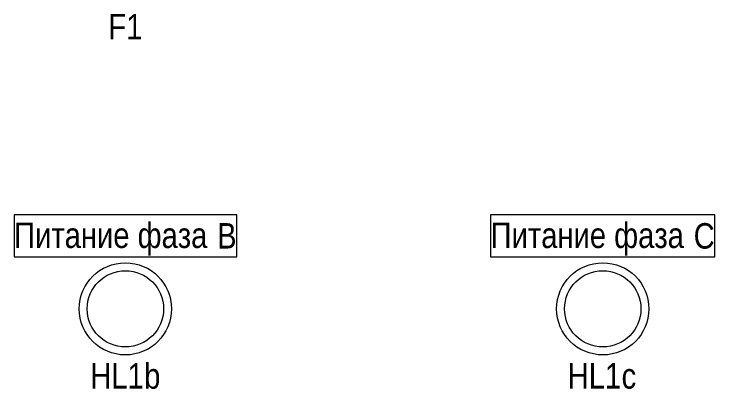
# Model space of a CAD drawing. Header units: millimetres. Extents: x -6000 to 26000, y -6000 to 26000.
# Drawn here: x 110.5 to 141.15, y -4839.55 to -4823.13 of the extents above; entities that cross this region are included whole.
import ezdxf

# ---------------------------------------------------------------- set-up
doc = ezdxf.new("R2010")
doc.units = ezdxf.units.MM
doc.header["$MEASUREMENT"] = 0
doc.layers.add('Чертеж и Рисунок_Ном._пера__1', color=7, linetype='Continuous', lineweight=15)
doc.styles.add('СГЕНЕРИР_СТИЛЬ_1', font='')
doc.styles.get('СГЕНЕРИР_СТИЛЬ_1').set_extended_font_data('Arial Narrow')

msp = doc.modelspace()

# ---------------------------------------------------------------- linework, layer by layer
at = {"layer": 'Чертеж и Рисунок_Ном._пера__1', "color": 7, "linetype": 'Continuous', "lineweight": 15}
for p, q in [((120.24, -4831.928), (110.499, -4831.928)), ((110.499, -4831.928), (110.499, -4833.761)), ((120.24, -4833.761), (120.24, -4831.928)), ((141.154, -4831.928), (131.34, -4831.928)), ((131.34, -4831.928), (131.34, -4833.761)), ((141.154, -4833.761), (141.154, -4831.928)), ((110.499, -4833.761), (120.24, -4833.761)), ((131.34, -4833.761), (141.154, -4833.761))]:
    msp.add_line(p, q, dxfattribs=at)
for centre, radius in [((115.369, -4836.041), 2.017), ((136.247, -4836.041), 2.017), ((115.369, -4836.041), 1.669), ((136.247, -4836.041), 1.669)]:
    msp.add_circle(centre, radius, dxfattribs=at)

# ---------------------------------------------------------------- texts
at = {"layer": 'Чертеж и Рисунок_Ном._пера__1', "color": 7, "linetype": 'Continuous', "lineweight": 15, "char_height": 1.1128, "attachment_point": 7, "style": 'СГЕНЕРИР_СТИЛЬ_1'}
for s, insert in [('\\A1;{\\pql;\\fArial Narrow|b0|i0|c204|p34;F}', (114.621, -4824.247)), ('\\A1;{\\pql;\\fArial Narrow|b0|i0|c204|p34;1}', (115.406, -4824.247)), ('\\A1;{\\pql;\\fArial Narrow|b0|i0|c204|p34;Питание фаза }', (110.499, -4833.712)), ('\\A1;{\\pql;\\fArial Narrow|b0|i0|c204|p34;В}', (119.381, -4833.401)), ('\\A1;{\\pql;\\fArial Narrow|b0|i0|c204|p34;Питание фаза }', (131.34, -4833.712)), ('\\A1;{\\pql;\\fArial Narrow|b0|i0|c204|p34;С}', (140.222, -4833.419)), ('\\A1;{\\pql;\\fArial Narrow|b0|i0|c204|p34;HL1}', (113.835, -4839.531)), ('\\A1;{\\pql;\\fArial Narrow|b0|i0|c204|p34;b}', (116.192, -4839.55)), ('\\A1;{\\pql;\\fArial Narrow|b0|i0|c204|p34;HL1}', (134.713, -4839.531)), ('\\A1;{\\pql;\\fArial Narrow|b0|i0|c204|p34;c}', (137.069, -4839.55))]:
    msp.add_mtext(s, dxfattribs=dict(at, insert=insert))

doc.saveas('drawing.dxf')
